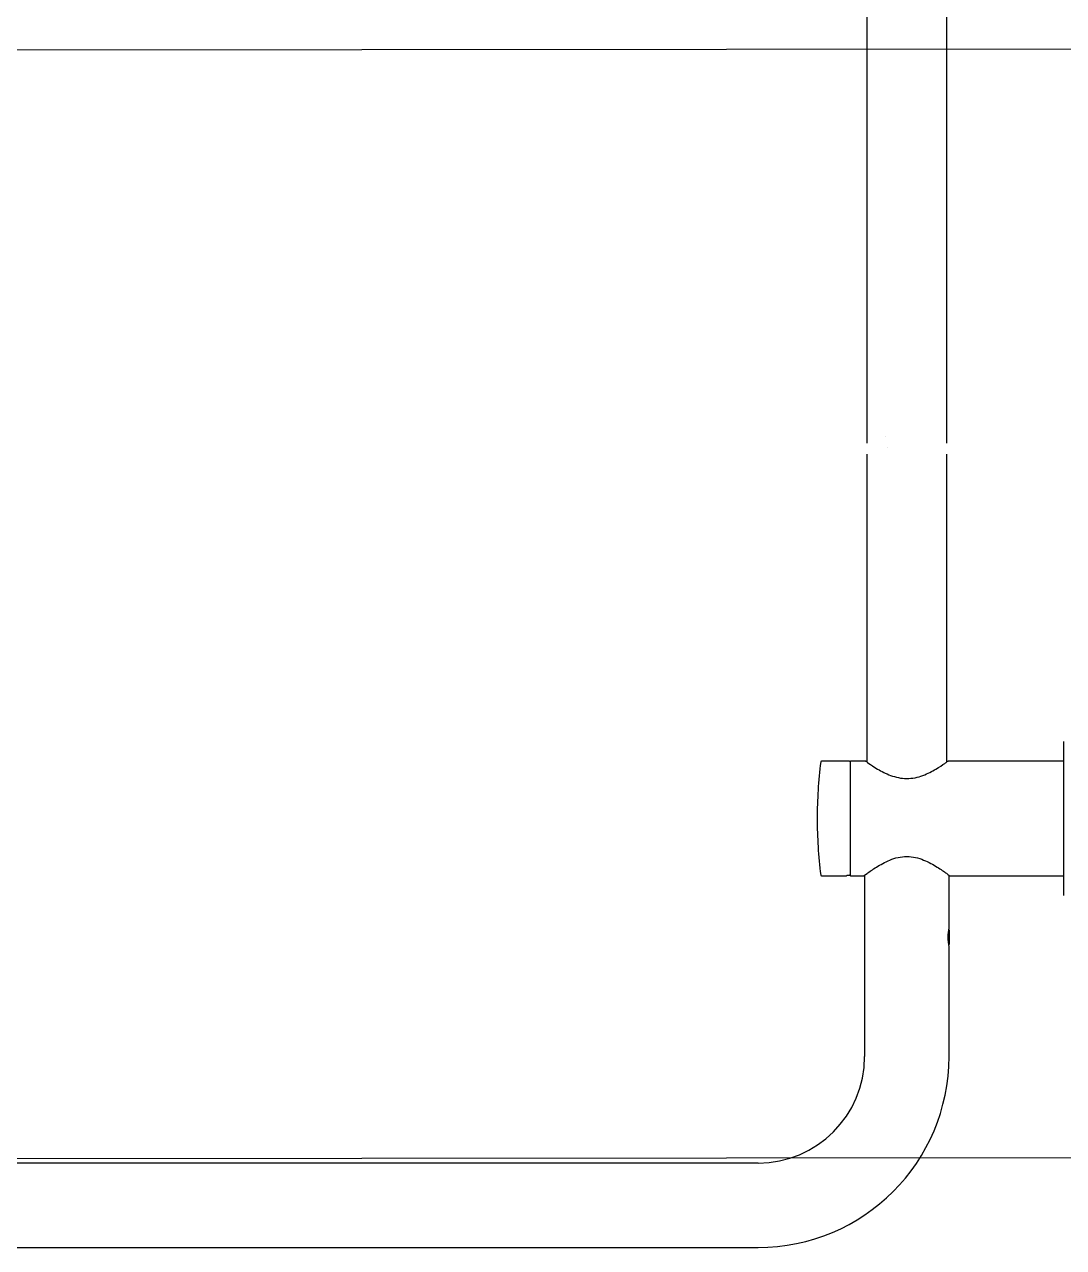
# Model space of a CAD drawing. Header units: centimetres. Extents: x -1797 to 2001, y -8788 to 1856.
# Drawn here: x -756.58 to -728.46, y 468 to 501.09 of the extents above; entities that cross this region are included whole.
import ezdxf

# ---------------------------------------------------------------- set-up
doc = ezdxf.new("R2010")
doc.units = ezdxf.units.CM
doc.header["$LTSCALE"] = 100
doc.header["$MEASUREMENT"] = 0
for name, color, linetype in [('DIM', 1, 'Continuous'), ('ID_Flooring_02', 127, 'Continuous'), ('ID_Furniture-Fixed_02', 145, 'Continuous')]:
    doc.layers.add(name, color=color, linetype=linetype)

# ---------------------------------------------------------------- blocks, each defined once
blk = doc.blocks.new('SHOWE')
at = {"layer": 'ID_Furniture-Fixed_02'}
for p, q in [((3679.654, -5433.971), (3647.961, -5433.971)), ((3647.961, -5436.256), (3679.654, -5436.256)), ((3642.795, -5439.137), (3642.795, -5442.111)), ((3645.08, -5444.03), (3645.08, -5439.137)), ((3642.795, -5442.565), (3642.795, -5442.166)), ((3642.823, -5442.447), (3642.823, -5442.286)), ((3642.795, -5442.621), (3642.795, -5444.03)), ((3639.695, -5447.666), (3639.695, -5443.493)), ((3642.779, -5444.025), (3639.695, -5444.025)), ((3645.448, -5444.025), (3645.097, -5444.025)), ((3645.467, -5447.115), (3645.467, -5444.045)), ((3645.547, -5444.043), (3645.487, -5444.043)), ((3645.567, -5444.04), (3645.567, -5444.03)), ((3646.247, -5444.03), (3645.567, -5444.03)), ((3639.695, -5447.135), (3642.821, -5447.135)), ((3642.854, -5447.11), (3642.854, -5455.439)), ((3645.02, -5455.439), (3645.02, -5447.11)), ((3645.048, -5447.135), (3645.448, -5447.135)), ((3645.487, -5447.13), (3646.247, -5447.13)), ((3642.854, -5455.737), (3642.854, -5498.647)), ((3645.02, -5498.647), (3645.02, -5455.737))]:
    blk.add_line(p, q, dxfattribs=at)
at = {"layer": 'ID_Furniture-Fixed_02', "const_width": 0.0000497}
for points in [[(3642.854, -5455.439, -0.333333), (3643.937, -5455.439, 0.333333), (3645.02, -5455.439, 0.333333)], [(3642.854, -5455.737, -0.333333), (3643.937, -5455.737, 0.333333), (3645.02, -5455.737, 0.333333)]]:
    blk.add_lwpolyline(points, format="xyb", dxfattribs=at)
at = {"layer": 'ID_Furniture-Fixed_02'}
for centre, radius, start, end in [((3647.961, -5439.137), 5.166, 90, 180), ((3647.961, -5439.137), 2.881, 90, 180), ((3641.779, -5442.366), 1.048, 345.9094, 14.0906), ((3645.448, -5444.045), 0.0199, 0, 90), ((3646.247, -5444.05), 0.0199, 7.0882, 90), ((3633.943, -5445.58), 12.419, 0, 7.0882), ((3633.943, -5445.58), 12.419, 352.9118, 0), ((3645.448, -5447.115), 0.0199, 270, 0), ((3645.487, -5447.11), 0.0199, 180, 270), ((3646.247, -5447.11), 0.0199, 270, 352.9118)]:
    blk.add_arc(centre, radius, start, end, dxfattribs=at)
for points, knots in [([(3643.937, -5444.553), (3643.856, -5444.553), (3643.778, -5444.543), (3643.625, -5444.509), (3643.551, -5444.484), (3643.344, -5444.401), (3643.222, -5444.331), (3643.014, -5444.201), (3642.928, -5444.14), (3642.806, -5444.052), (3642.771, -5444.025), (3642.77, -5444.025), (3642.77, -5444.025), (3642.77, -5444.025)], [0, 0, 0, 0, 0.03125, 0.03125, 0.0625, 0.0625, 0.125, 0.125, 0.1875, 0.1875, 0.25, 0.25, 0.2505154, 0.2505154, 0.2505154, 0.2505154]), ([(3645.105, -5444.025), (3645.105, -5444.025), (3645.071, -5444.05), (3644.951, -5444.138), (3644.864, -5444.199), (3644.655, -5444.33), (3644.533, -5444.399), (3644.257, -5444.512), (3644.099, -5444.553), (3643.937, -5444.553)], [0.7505006, 0.7505006, 0.7505006, 0.7505006, 0.8125, 0.8125, 0.875, 0.875, 0.9375, 0.9375, 1, 1, 1, 1]), ([(3645.487, -5444.043), (3645.482, -5444.043), (3645.477, -5444.045), (3645.47, -5444.052), (3645.467, -5444.058), (3645.467, -5444.063)], [0, 0, 0, 0, 0.5, 0.5, 1, 1, 1, 1]), ([(3645.567, -5444.04), (3645.567, -5444.041), (3645.565, -5444.041), (3645.557, -5444.042), (3645.552, -5444.043), (3645.547, -5444.043)], [0, 0, 0, 0, 0.5, 0.5, 1, 1, 1, 1]), ([(3645.055, -5447.135), (3645.055, -5447.135), (3645.023, -5447.111), (3644.909, -5447.032), (3644.827, -5446.977), (3644.625, -5446.858), (3644.509, -5446.796), (3644.243, -5446.696), (3644.093, -5446.661), (3643.788, -5446.66), (3643.635, -5446.695), (3643.37, -5446.794), (3643.252, -5446.857), (3643.052, -5446.974), (3642.969, -5447.03), (3642.882, -5447.09), (3642.859, -5447.107), (3642.828, -5447.129), (3642.82, -5447.134), (3642.82, -5447.135), (3642.82, -5447.135), (3642.82, -5447.135)], [0.2504149, 0.2504149, 0.2504149, 0.2504149, 0.3125, 0.3125, 0.375, 0.375, 0.4375, 0.4375, 0.5, 0.5, 0.5625, 0.5625, 0.625, 0.625, 0.6875, 0.6875, 0.71875, 0.71875, 0.75, 0.75, 0.7504603, 0.7504603, 0.7504603, 0.7504603])]:
    blk.add_open_spline(points, degree=3, knots=knots, dxfattribs=at)

msp = doc.modelspace()

# ---------------------------------------------------------------- linework, layer by layer
at = {"layer": 'ID_Flooring_02'}
for p, q in [((-723.148, 500.433), (-913.148, 500.233)), ((-723.148, 470.433), (-913.148, 470.233))]:
    msp.add_line(p, q, dxfattribs=at)

# ---------------------------------------------------------------- block references
at = {"layer": 'DIM', "rotation": 180}
msp.add_blockref('SHOWE', (2911.236, -4965.971), dxfattribs=at)

doc.saveas('drawing.dxf')
